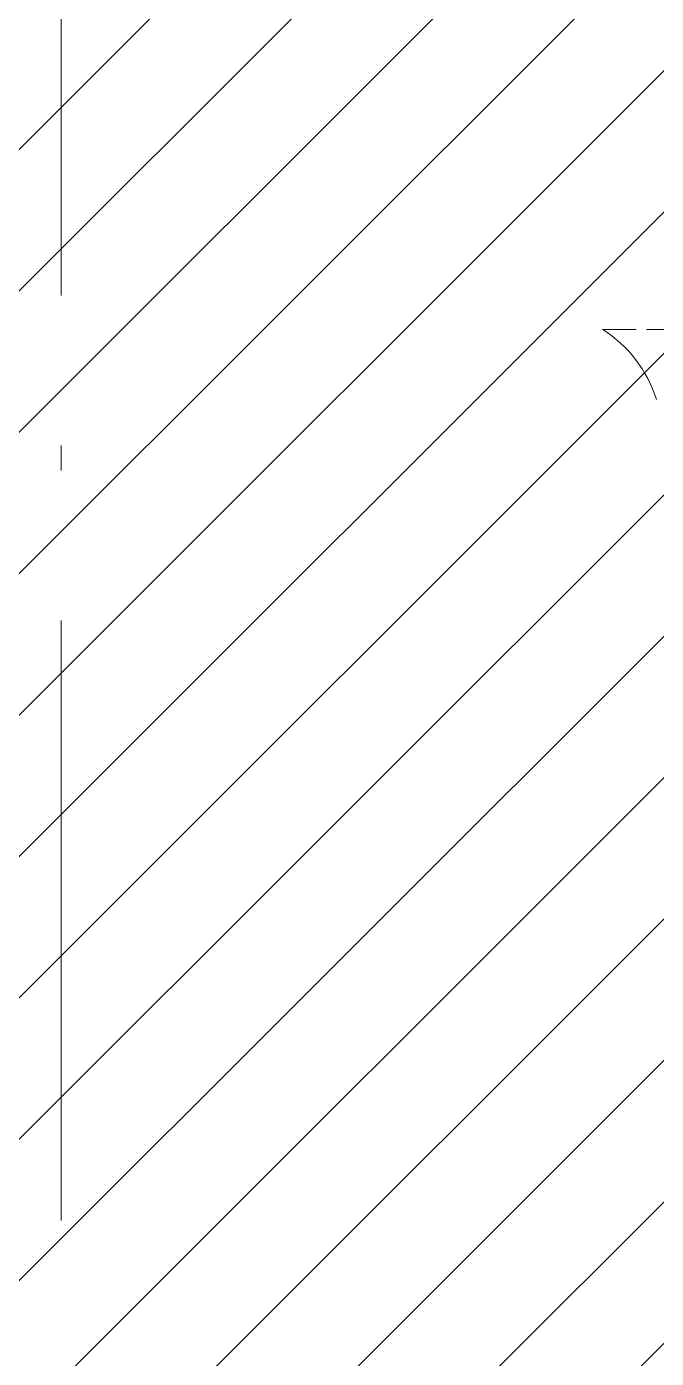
# Model space of a CAD drawing. Extents: x -99 to 297, y 0 to 529.
# Drawn here: x -65.03 to -52.44, y 201.58 to 228.22 of the extents above; entities that cross this region are included whole.
import ezdxf

# ---------------------------------------------------------------- set-up
doc = ezdxf.new("R2010")
doc.units = 0
doc.linetypes.add('DASHDOT', pattern=[18.5, 12, -3, 0.5, -3])
doc.linetypes.add('DASHED', pattern=[15, 12, -3])

msp = doc.modelspace()

# ---------------------------------------------------------------- linework, layer by layer
at = {"color": 7, "linetype": 'DASHDOT', "lineweight": 13}
msp.add_line((-64.337, 111.842), (-64.337, 385.962), dxfattribs=at)
at = {"color": 7, "lineweight": 13}
for p, q in [((-97.413, 193.533), (-29.837, 261.109)), ((-97.349, 190.768), (-29.837, 258.281)), ((-97.285, 188.004), (-29.837, 255.452)), ((-97.221, 185.24), (-29.892, 252.569)), ((-97.157, 182.475), (-29.959, 249.673)), ((-97.093, 179.711), (-30.026, 246.778)), ((-97.029, 176.947), (-30.093, 243.882)), ((-96.965, 174.182), (-30.16, 240.987)), ((-96.901, 171.418), (-30.227, 238.091)), ((-96.837, 168.654), (-30.294, 235.196)), ((-96.773, 165.889), (-30.362, 232.3)), ((-96.708, 163.125), (-30.429, 229.405)), ((-96.644, 160.361), (-30.496, 226.509)), ((-96.58, 157.596), (-30.563, 223.614))]:
    msp.add_line(p, q, dxfattribs=at)
at = {"color": 7, "linetype": 'DASHED', "lineweight": 13, "ltscale": 0.067611}
msp.add_line((-50.813, 222.167), (-53.517, 222.167), dxfattribs=at)
at = {"color": 7, "linetype": 'DASHED', "lineweight": 13}
msp.add_arc((-54.899, 219.992), 2.578, 17.4873, 57.5653, dxfattribs=at)

doc.saveas('drawing.dxf')
